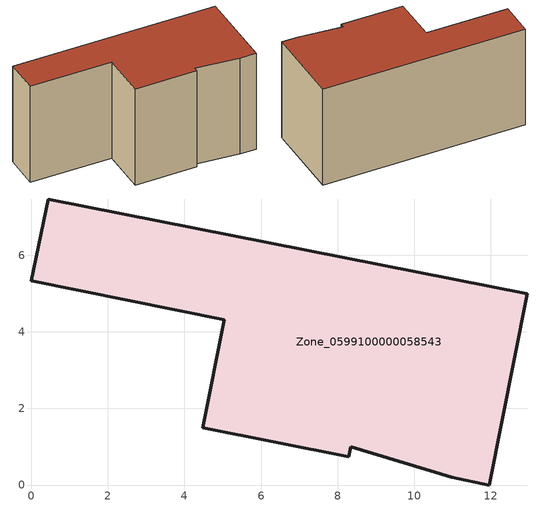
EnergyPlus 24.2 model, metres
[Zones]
Zone_0599100000058543
 floor ground (C_G): 10.98,0.2 8.34,1 8.29,0.73 4.48,1.49 5.04,4.31 0,5.33 0.44,7.47 12.95,5 11.96,0 z0
 wall outside (C_F): 0,5.33 5.04,4.31 4.48,1.49 8.29,0.73 8.34,1 10.98,0.2 11.96,0 12.95,5 0.44,7.47 0,5.33 z0:6.65
 roof outside (C_R): 4.48,1.49 8.29,0.73 8.34,1 10.98,0.2 11.96,0 12.95,5 0.44,7.47 0,5.33 5.04,4.31 z6.65
[BUILDING]
Pand.0599100000058543: North Axis=0; Terrain=City; Loads Convergence Tolerance Value=0.04; Temperature Convergence Tolerance Value=0.4; Solar Distribution=FullExterior; Maximum Number of Warmup Days=25; Minimum Number of Warmup Days=1
[Site:Location]
Rotterdam.The.Hague.AP_ZH_NLD Design_Conditions: Latitude=51.96; Longitude=4.45; Time Zone=1; Elevation=-4.5
[SITE:GROUNDTEMPERATURE:BUILDINGSURFACE]
18, 18, 18, 18, 18, 18, 18, 18, 18, 18, 18, 18
[MATERIAL] Thermal Absorptance=0.9; Solar Absorptance=0.7; Visible Absorptance=0.7
Name | Roughness | Thickness | Conductivity | Density | Specific Heat
G.TC.1946 | MediumSmooth | 0.15 | 1 | 540 | 1210
F.TC.1946 | Rough | 0.3 | 0.857143 | 1920 | 840
R.TC.1946 | MediumRough | 0.2 | 0.909091 | 1500 | 1000
[CONSTRUCTION]
C_G: G.TC.1946
C_F: F.TC.1946
C_R: R.TC.1946
[ZONE]
Zone_0599100000058543: Type=1; Multiplier=1; Ceiling Height=Autocalculate; Volume=Autocalculate; Floor Area=autocalculate; Part of Total Floor Area=Yes
[ZONEINFILTRATION:DESIGNFLOWRATE]
Infil_Zone_0599100000058543: Zone or ZoneList or Space or SpaceList=Zone_0599100000058543; Schedule=AlwaysOn; Design Flow Rate Calculation Method=Flow/Area; Flow Rate per Floor Area=0.003; Constant Term Coefficient=1; Temperature Term Coefficient=0; Velocity Term Coefficient=0; Velocity Squared Term Coefficient=0
[HVACTEMPLATE:ZONE:IDEALLOADSAIRSYSTEM]
Zone_0599100000058543: Maximum Heating Supply Air Temperature=50; Minimum Cooling Supply Air Temperature=13; Maximum Heating Supply Air Humidity Ratio=0.0156; Minimum Cooling Supply Air Humidity Ratio=0.0077; Heating Limit=NoLimit; Cooling Limit=NoLimit; Dehumidification Control Type=ConstantSensibleHeatRatio; Cooling Sensible Heat Ratio=0.7; Dehumidification Setpoint=60; Humidification Control Type=None; Humidification Setpoint=30; Outdoor Air Method=None; Outdoor Air Flow Rate per Person=0.00944; Outdoor Air Flow Rate per Zone Floor Area=0; Outdoor Air Flow Rate per Zone=0; Demand Controlled Ventilation Type=None; Outdoor Air Economizer Type=NoEconomizer; Heat Recovery Type=None; Sensible Heat Recovery Effectiveness=0.7; Latent Heat Recovery Effectiveness=0.65
[ZONECONTROL:THERMOSTAT]
ThermostatControl_Zone_0599100000058543: Zone or ZoneList=Zone_0599100000058543; Control Type Schedule=DualSetpointControlType; Control 1=Thermostat_Zone_0599100000058543; Temperature Difference Between Cutout And Setpoint=0
[THERMOSTATSETPOINT:DUALSETPOINT]
Thermostat_Zone_0599100000058543: Heating Setpoint Temperature Schedule=HeatingSetpoint_Zone_0599100000058543; Cooling Setpoint Temperature Schedule=CoolingSetpoint_Zone_0599100000058543
[SCHEDULE:COMPACT]
HeatingSetpoint_Zone_0599100000058543: Through: 12/31, For: AllDays, Until: 24:00, 21
CoolingSetpoint_Zone_0599100000058543: Through: 12/31, For: AllDays, Until: 24:00, 24
DualSetpointControlType: Through: 12/31, For: AllDays, Until: 24:00, 4
AlwaysOn: Through: 12/31, For: AllDays, Until: 24:00, 1
